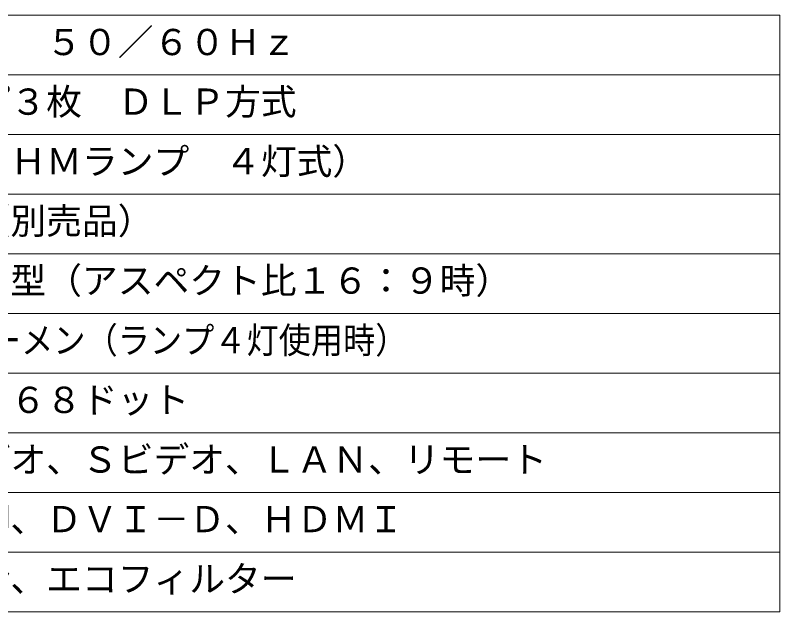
# Model space of a CAD drawing. Units: millimetres, scale not verified. Extents: x -62 to 63, y -56 to 57.
# Drawn here: x -1.6 to 62.5, y -56.5 to -6.5 of the extents above; entities that cross this region are included whole.
import ezdxf
from ezdxf.enums import TextEntityAlignment as Align

# ---------------------------------------------------------------- set-up
doc = ezdxf.new("R2010")
doc.units = ezdxf.units.MM
doc.header["$LTSCALE"] = 0.125
doc.layers.add('0-3_WAKU', color=1, linetype='Continuous', lineweight=18)
doc.layers.add('0-4_MOJI1', color=7, linetype='Continuous')
doc.styles.add('ＭＳ ゴシック', font='')
doc.styles.get('ＭＳ ゴシック').set_extended_font_data('MS Gothic')

msp = doc.modelspace()

# ---------------------------------------------------------------- linework, layer by layer
at = {"layer": '0-3_WAKU', "color": 4}
for p, q in [((62.5343, -6.4573), (-62.4657, -6.4573)), ((62.5343, -56.4573), (62.5343, -6.4573)), ((-62.4657, -56.4573), (62.5343, -56.4573))]:
    msp.add_line(p, q, dxfattribs=at)
at = {"layer": '0-3_WAKU'}
for p, q in [((-62.4657, -11.4573), (62.5343, -11.4573)), ((-62.4657, -16.4573), (62.5343, -16.4573)), ((-62.4657, -21.4573), (62.5343, -21.4573)), ((-62.4657, -26.4573), (62.5343, -26.4573)), ((-62.4657, -31.4573), (62.5343, -31.4573)), ((-62.4657, -36.4573), (62.5343, -36.4573)), ((-62.4657, -41.4573), (62.5343, -41.4573)), ((-62.4657, -46.4573), (62.5343, -46.4573)), ((-62.4657, -51.4573), (62.5343, -51.4573))]:
    msp.add_line(p, q, dxfattribs=at)

# ---------------------------------------------------------------- texts
at = {"layer": '0-4_MOJI1', "style": 'ＭＳ ゴシック'}
for s, p in [('ＡＣ２００Ｖ\u3000５０／６０Ｈｚ', (-19.9657, -10.4573)), ('ＤＬＰチップ３枚\u3000ＤＬＰ方式', (-19.9657, -15.4573)), ('４６５Ｗ（ＵＨＭランプ\u3000４灯式）\u3000', (-19.9657, -20.4573)), ('オプション（別売品）', (-19.9657, -25.4573)), ('７０～６００型（アスペクト比１６：９時）', (-19.9657, -30.4573)), ('１３６６×７６８ドット', (-19.9657, -40.4573)), ('ＲＧＢ、ビデオ、Ｓビデオ、ＬＡＮ、リモート', (-19.9657, -45.4573)), ('シリアル制御、ＤＶＩ－Ｄ、ＨＤＭＩ', (-19.9657, -50.4573)), ('デバイス液冷、エコフィルター', (-19.9657, -55.4573))]:
    msp.add_text(s, height=2.199, dxfattribs=at).set_placement(p, align=Align.BOTTOM_LEFT)
at = {"layer": '0-4_MOJI1', "style": 'ＭＳ ゴシック', "width": 0.9}
msp.add_text('１７０００ルーメン（ランプ４灯使用時）', height=2.199, dxfattribs=at).set_placement((-19.9657, -35.4573), align=Align.BOTTOM_LEFT)

doc.saveas('drawing.dxf')
